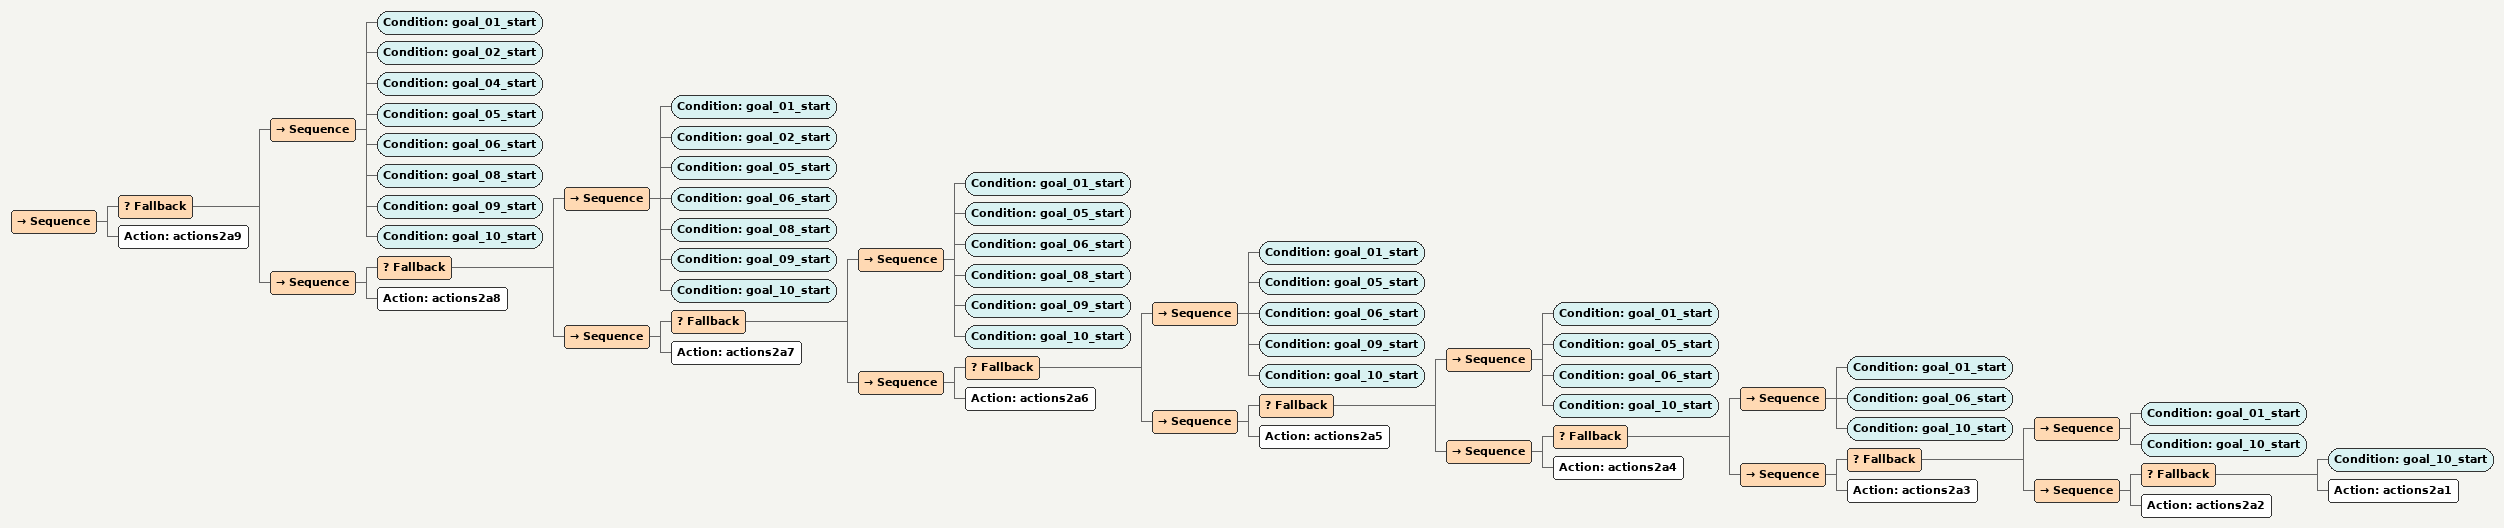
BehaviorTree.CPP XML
<Sequence>
    <Fallback>
        <Sequence>
            <Condition ID="goal_01_start"/>
            <Condition ID="goal_02_start"/>
            <Condition ID="goal_04_start"/>
            <Condition ID="goal_05_start"/>
            <Condition ID="goal_06_start"/>
            <Condition ID="goal_08_start"/>
            <Condition ID="goal_09_start"/>
            <Condition ID="goal_10_start"/>
        </Sequence>
        <Sequence>
            <Fallback>
                <Sequence>
                    <Condition ID="goal_01_start"/>
                    <Condition ID="goal_02_start"/>
                    <Condition ID="goal_05_start"/>
                    <Condition ID="goal_06_start"/>
                    <Condition ID="goal_08_start"/>
                    <Condition ID="goal_09_start"/>
                    <Condition ID="goal_10_start"/>
                </Sequence>
                <Sequence>
                    <Fallback>
                        <Sequence>
                            <Condition ID="goal_01_start"/>
                            <Condition ID="goal_05_start"/>
                            <Condition ID="goal_06_start"/>
                            <Condition ID="goal_08_start"/>
                            <Condition ID="goal_09_start"/>
                            <Condition ID="goal_10_start"/>
                        </Sequence>
                        <Sequence>
                            <Fallback>
                                <Sequence>
                                    <Condition ID="goal_01_start"/>
                                    <Condition ID="goal_05_start"/>
                                    <Condition ID="goal_06_start"/>
                                    <Condition ID="goal_09_start"/>
                                    <Condition ID="goal_10_start"/>
                                </Sequence>
                                <Sequence>
                                    <Fallback>
                                        <Sequence>
                                            <Condition ID="goal_01_start"/>
                                            <Condition ID="goal_05_start"/>
                                            <Condition ID="goal_06_start"/>
                                            <Condition ID="goal_10_start"/>
                                        </Sequence>
                                        <Sequence>
                                            <Fallback>
                                                <Sequence>
                                                    <Condition ID="goal_01_start"/>
                                                    <Condition ID="goal_06_start"/>
                                                    <Condition ID="goal_10_start"/>
                                                </Sequence>
                                                <Sequence>
                                                    <Fallback>
                                                        <Sequence>
                                                            <Condition ID="goal_01_start"/>
                                                            <Condition ID="goal_10_start"/>
                                                        </Sequence>
                                                        <Sequence>
                                                            <Fallback>
                                                                <Condition ID="goal_10_start"/>
                                                                <Action ID="actions2a1"/>
                                                            </Fallback>
                                                            <Action ID="actions2a2"/>
                                                        </Sequence>
                                                    </Fallback>
                                                    <Action ID="actions2a3"/>
                                                </Sequence>
                                            </Fallback>
                                            <Action ID="actions2a4"/>
                                        </Sequence>
                                    </Fallback>
                                    <Action ID="actions2a5"/>
                                </Sequence>
                            </Fallback>
                            <Action ID="actions2a6"/>
                        </Sequence>
                    </Fallback>
                    <Action ID="actions2a7"/>
                </Sequence>
            </Fallback>
            <Action ID="actions2a8"/>
        </Sequence>
    </Fallback>
    <Action ID="actions2a9"/>
</Sequence>
